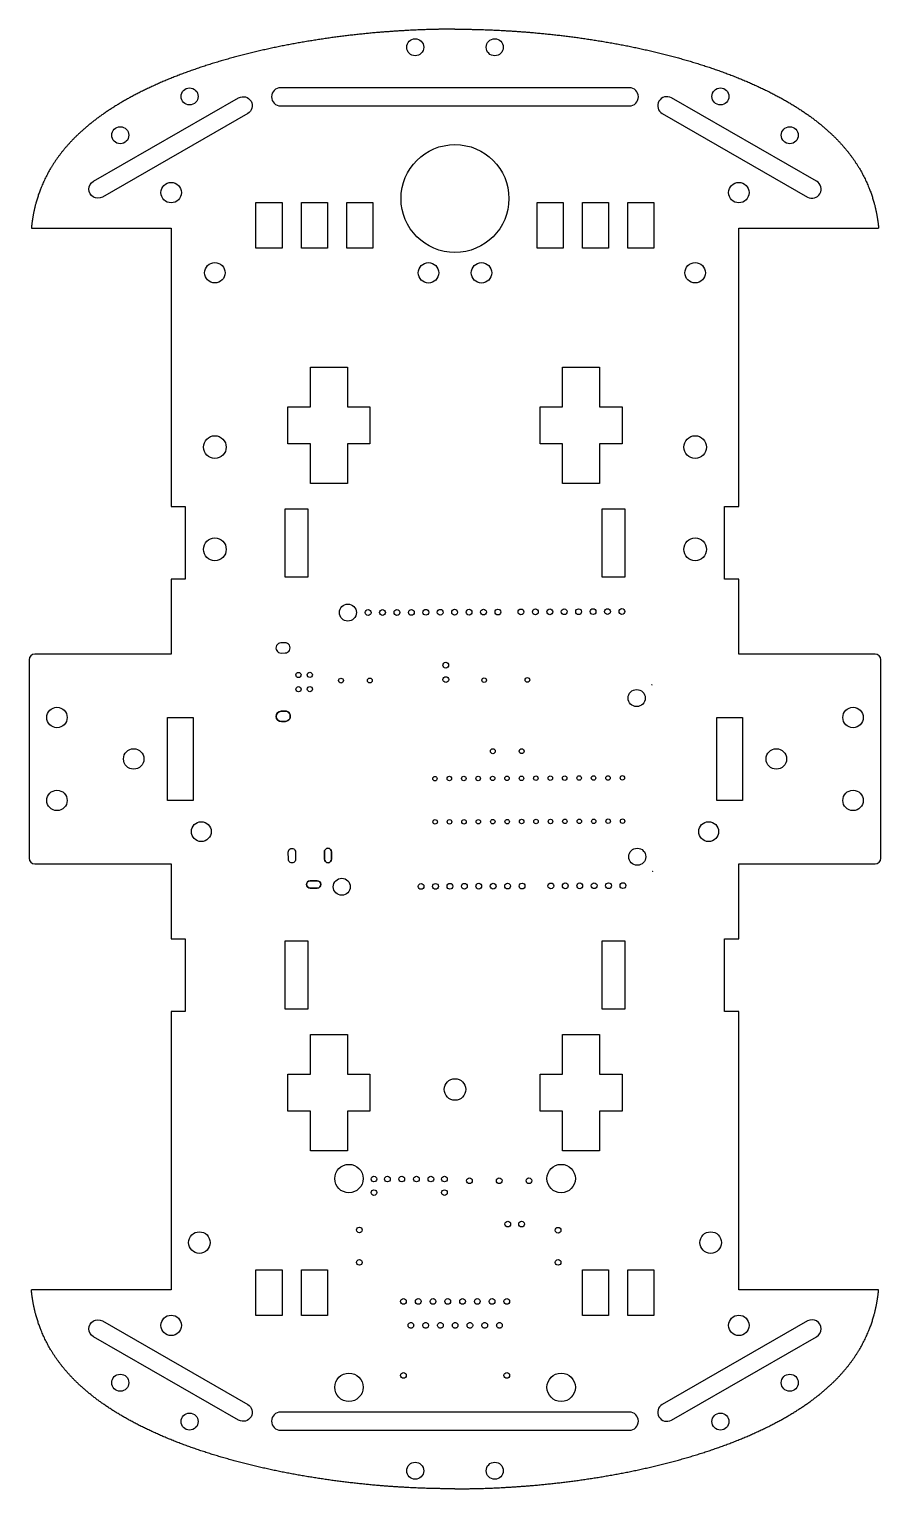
# Model space of a CAD drawing. Header units: millimetres. Extents: x -11 to 299, y 55 to 312.
# Drawn here: x 148.7 to 298.7, y 55.5 to 312.5 of the extents above; entities that cross this region are included whole.
import ezdxf

# ---------------------------------------------------------------- set-up
doc = ezdxf.new("R2010")
doc.units = ezdxf.units.MM
doc.header["$MEASUREMENT"] = 0

msp = doc.modelspace()

# ---------------------------------------------------------------- linework, layer by layer
for p, q in [((149.09, 277.44, 0), (173.7, 277.44, 0)), ((173.7, 277.44, 0), (173.7, 228.42, 0)), ((273.7, 228.42, 0), (273.7, 277.44, 0)), ((273.7, 277.44, 0), (298.32, 277.44, 0)), ((173.7, 228.42, 0), (176.2, 228.42, 0)), ((176.2, 228.42, 0), (176.2, 215.65, 0)), ((271.2, 215.65, 0), (271.2, 228.42, 0)), ((271.2, 228.42, 0), (273.7, 228.42, 0)), ((173.7, 215.65, 0), (173.7, 202.44, 0)), ((176.2, 215.65, 0), (173.7, 215.65, 0)), ((273.7, 215.65, 0), (271.2, 215.65, 0)), ((273.7, 202.44, 0), (273.7, 215.65, 0)), ((148.7, 201.44, 0), (148.7, 166.51, 0)), ((173.7, 202.44, 0), (149.7, 202.44, 0)), ((297.7, 202.44, 0), (273.7, 202.44, 0)), ((298.7, 166.51, 0), (298.7, 201.44, 0)), ((149.7, 165.51, 0), (173.7, 165.51, 0)), ((173.7, 165.51, 0), (173.7, 152.3, 0)), ((273.7, 165.51, 0), (297.7, 165.51, 0)), ((273.7, 152.3, 0), (273.7, 165.51, 0)), ((173.7, 152.3, 0), (176.2, 152.3, 0)), ((176.2, 152.3, 0), (176.2, 139.53, 0)), ((271.2, 139.53, 0), (271.2, 152.3, 0)), ((271.2, 152.3, 0), (273.7, 152.3, 0)), ((173.7, 139.53, 0), (173.7, 90.51, 0)), ((176.2, 139.53, 0), (173.7, 139.53, 0)), ((273.7, 139.53, 0), (271.2, 139.53, 0)), ((273.7, 90.51, 0), (273.7, 139.53, 0)), ((173.7, 90.51, 0), (149.09, 90.51, 0)), ((298.32, 90.51, 0), (273.7, 90.51, 0))]:
    msp.add_line(p, q)
for points in [[(193, 302.17, 1), (193, 298.97), (254.4, 298.97, 1), (254.4, 302.17)], [(185.6, 300.38, -1), (187.19, 297.61), (161.61, 282.92, -1), (160.01, 285.7)], [(285.8, 282.92, 1), (287.39, 285.7), (261.81, 300.38, 1), (260.21, 297.61)], [(185.6, 67.57), (160.01, 82.25, -1), (161.61, 85.03), (187.19, 70.34, -1)], [(285.8, 85.03), (260.21, 70.34, 1), (261.81, 67.57), (287.39, 82.25, 1)], [(193, 68.99, 1), (193, 65.79), (254.4, 65.79, 1), (254.4, 68.99)]]:
    msp.add_lwpolyline(points, format="xyb", close=True)
for points in [[(188.65, 273.94), (188.65, 281.94), (193.25, 281.94), (193.25, 273.94)], [(201.25, 281.94), (201.25, 273.94), (196.65, 273.94), (196.65, 281.94)], [(204.65, 273.94), (204.65, 281.94), (209.25, 281.94), (209.25, 273.94)], [(242.75, 281.94), (242.75, 273.94), (238.15, 273.94), (238.15, 281.94)], [(246.15, 281.94), (250.75, 281.94), (250.75, 273.94), (246.15, 273.94)], [(258.75, 281.94), (258.75, 273.94), (254.15, 273.94), (254.15, 281.94)], [(204.76, 232.46), (198.26, 232.46), (198.26, 239.46), (194.27, 239.46), (194.27, 245.96), (198.26, 245.96), (198.26, 252.96), (204.76, 252.96), (204.76, 245.96), (208.73, 245.96), (208.73, 239.46), (204.76, 239.46)], [(242.65, 232.46), (242.65, 239.46), (238.68, 239.46), (238.68, 245.96), (242.65, 245.96), (242.65, 252.96), (249.15, 252.96), (249.15, 245.96), (253.13, 245.96), (253.13, 239.46), (249.15, 239.46), (249.15, 232.46)], [(197.81, 228), (197.81, 216), (193.81, 216), (193.81, 228)], [(253.6, 216), (249.6, 216), (249.6, 228), (253.6, 228)], [(173.06, 191.28), (177.56, 191.28), (177.56, 176.68), (173.06, 176.68)], [(269.85, 176.68), (269.85, 191.28), (274.35, 191.28), (274.35, 176.68)], [(193.81, 151.95), (197.81, 151.95), (197.81, 139.95), (193.81, 139.95)], [(249.6, 151.95), (253.6, 151.95), (253.6, 139.95), (249.6, 139.95)], [(198.26, 128.49), (198.26, 135.49), (204.76, 135.49), (204.76, 128.49), (208.73, 128.49), (208.73, 121.99), (204.76, 121.99), (204.76, 114.99), (198.26, 114.99), (198.26, 121.99), (194.27, 121.99), (194.27, 128.49)], [(253.13, 128.49), (253.13, 121.99), (249.15, 121.99), (249.15, 114.99), (242.65, 114.99), (242.65, 121.99), (238.68, 121.99), (238.68, 128.49), (242.65, 128.49), (242.65, 135.49), (249.15, 135.49), (249.15, 128.49)], [(188.65, 94.01), (193.25, 94.01), (193.25, 86.01), (188.65, 86.01)], [(196.65, 86.01), (196.65, 94.01), (201.25, 94.01), (201.25, 86.01)], [(246.15, 86.01), (246.15, 94.01), (250.75, 94.01), (250.75, 86.01)], [(258.75, 86.01), (254.15, 86.01), (254.15, 94.01), (258.75, 94.01)]]:
    msp.add_lwpolyline(points, close=True)
at = {"extrusion": (0, -1e-16, -1)}
for points in [[(-193.74, 204.44), (-193.04, 204.42, -1), (-193.08, 202.63), (-193.78, 202.64, -1)], [(-193.74, 204.44), (-193.04, 204.42, -1), (-193.08, 202.63), (-193.78, 202.64, -1)], [(-193.12, 190.59, 1), (-193.08, 192.38), (-193.78, 192.4, 1), (-193.82, 190.6)], [(-193.78, 192.4), (-193.08, 192.38, -1), (-193.12, 190.59), (-193.82, 190.6, -1)], [(-194.34, 167.59, 1), (-195.61, 167.6), (-195.62, 166.33, 1), (-194.35, 166.32)], [(-194.34, 167.59, 1), (-195.61, 167.6), (-195.62, 166.33, 1), (-194.35, 166.32)], [(-200.69, 167.62, 1), (-201.96, 167.62), (-201.97, 166.35, 1), (-200.7, 166.35)], [(-200.69, 167.62), (-200.7, 166.35, -1), (-201.97, 166.35), (-201.96, 167.62, -1)], [(-199.44, 162.53, 1), (-199.45, 161.26), (-198.18, 161.26, 1), (-198.17, 162.53)], [(-198.18, 161.26), (-199.45, 161.26, -1), (-199.44, 162.53), (-198.17, 162.53, -1)]]:
    msp.add_lwpolyline(points, format="xyb", close=True, dxfattribs=at)
for centre, radius in [((216.7, 309.29, 0), 1.5), ((230.7, 309.29, 0), 1.5), ((176.96, 300.64, 0), 1.5), ((270.45, 300.64, 0), 1.5), ((164.75, 293.8, 0), 1.5), ((282.66, 293.8, 0), 1.5), ((223.7, 282.66, 0), 9.5), ((173.71, 283.7, 0), 1.8), ((273.7, 283.7, 0), 1.8), ((181.41, 269.59, 0), 1.8), ((219.04, 269.58, 0), 1.8), ((228.37, 269.58, 0), 1.8), ((266, 269.59, 0), 1.8), ((181.41, 238.89, 0), 2), ((266, 238.89, 0), 2), ((181.41, 220.89, 0), 2), ((266, 220.89, 0), 2), ((204.84, 209.75, 0), 1.5), ((204.84, 209.75, 0), 1.5), ((208.4, 209.76, 0), 0.51), ((208.4, 209.76, 0), 0.51), ((210.94, 209.77, 0), 0.51), ((210.94, 209.77, 0), 0.51), ((213.48, 209.78, 0), 0.51), ((213.48, 209.78, 0), 0.51), ((216.02, 209.79, 0), 0.51), ((216.02, 209.79, 0), 0.51), ((218.56, 209.8, 0), 0.51), ((218.56, 209.8, 0), 0.51), ((221.1, 209.81, 0), 0.51), ((221.1, 209.81, 0), 0.51), ((223.64, 209.82, 0), 0.51), ((223.64, 209.82, 0), 0.51), ((226.18, 209.83, 0), 0.51), ((226.18, 209.83, 0), 0.51), ((228.72, 209.84, 0), 0.51), ((228.72, 209.84, 0), 0.51), ((231.26, 209.85, 0), 0.51), ((231.26, 209.85, 0), 0.51), ((235.32, 209.87, 0), 0.51), ((235.32, 209.87, 0), 0.51), ((237.86, 209.88, 0), 0.51), ((237.86, 209.88, 0), 0.51), ((240.4, 209.89, 0), 0.51), ((240.4, 209.89, 0), 0.51), ((242.94, 209.9, 0), 0.51), ((242.94, 209.9, 0), 0.51), ((245.48, 209.91, 0), 0.51), ((245.48, 209.91, 0), 0.51), ((248.02, 209.92, 0), 0.51), ((248.02, 209.92, 0), 0.51), ((250.56, 209.93, 0), 0.51), ((250.56, 209.93, 0), 0.51), ((253.1, 209.94, 0), 0.51), ((253.1, 209.94, 0), 0.51), ((222.08, 200.5, 0), 0.508), ((222.08, 200.5, 0), 0.508), ((196.13, 198.77, 0), 0.457), ((196.13, 198.77, 0), 0.457), ((198.13, 198.78, 0), 0.457), ((198.13, 198.78, 0), 0.457), ((203.62, 197.78, 0), 0.432), ((203.62, 197.78, 0), 0.432), ((208.7, 197.8, 0), 0.432), ((208.7, 197.8, 0), 0.432), ((222.09, 197.96, 0), 0.508), ((222.09, 197.96, 0), 0.508), ((228.84, 197.85, 0), 0.4), ((228.84, 197.85, 0), 0.4), ((236.46, 197.9, 0), 0.4), ((236.46, 197.9, 0), 0.4), ((196.14, 196.27, 0), 0.457), ((196.14, 196.27, 0), 0.457), ((198.14, 196.28, 0), 0.457), ((198.14, 196.28, 0), 0.457), ((255.7, 194.71, 0), 1.5), ((255.7, 194.71, 0), 1.5), ((153.6, 191.28, 0), 1.8), ((293.81, 191.28, 0), 1.8), ((167.11, 183.98, 0), 1.8), ((230.37, 185.34, 0), 0.432), ((230.37, 185.34, 0), 0.432), ((235.45, 185.36, 0), 0.432), ((235.45, 185.36, 0), 0.432), ((280.3, 183.98, 0), 1.8), ((220.17, 180.52, 0), 0.394), ((220.17, 180.52, 0), 0.394), ((222.71, 180.53, 0), 0.394), ((222.71, 180.53, 0), 0.394), ((225.25, 180.54, 0), 0.394), ((225.25, 180.54, 0), 0.394), ((227.79, 180.55, 0), 0.394), ((227.79, 180.55, 0), 0.394), ((230.33, 180.56, 0), 0.394), ((230.33, 180.56, 0), 0.394), ((232.87, 180.57, 0), 0.394), ((232.87, 180.57, 0), 0.394), ((235.41, 180.58, 0), 0.394), ((235.41, 180.58, 0), 0.394), ((237.95, 180.59, 0), 0.394), ((237.95, 180.59, 0), 0.394), ((240.49, 180.6, 0), 0.394), ((240.49, 180.6, 0), 0.394), ((243.03, 180.61, 0), 0.394), ((243.03, 180.61, 0), 0.394), ((245.57, 180.62, 0), 0.394), ((245.57, 180.62, 0), 0.394), ((248.11, 180.63, 0), 0.394), ((248.11, 180.63, 0), 0.394), ((250.65, 180.64, 0), 0.394), ((250.65, 180.64, 0), 0.394), ((253.19, 180.65, 0), 0.394), ((253.19, 180.65, 0), 0.394), ((153.6, 176.68, 0), 1.8), ((293.81, 176.68, 0), 1.8), ((179.02, 171.19, 0), 1.75), ((220.2, 172.9, 0), 0.394), ((220.2, 172.9, 0), 0.394), ((222.74, 172.91, 0), 0.394), ((222.74, 172.91, 0), 0.394), ((225.28, 172.92, 0), 0.394), ((225.28, 172.92, 0), 0.394), ((227.82, 172.93, 0), 0.394), ((227.82, 172.93, 0), 0.394), ((230.36, 172.94, 0), 0.394), ((230.36, 172.94, 0), 0.394), ((232.9, 172.95, 0), 0.394), ((232.9, 172.95, 0), 0.394), ((235.44, 172.96, 0), 0.394), ((235.44, 172.96, 0), 0.394), ((237.98, 172.97, 0), 0.394), ((237.98, 172.97, 0), 0.394), ((240.52, 172.98, 0), 0.394), ((240.52, 172.98, 0), 0.394), ((243.06, 172.99, 0), 0.394), ((243.06, 172.99, 0), 0.394), ((245.6, 173, 0), 0.394), ((245.6, 173, 0), 0.394), ((248.14, 173.01, 0), 0.394), ((248.14, 173.01, 0), 0.394), ((250.68, 173.02, 0), 0.394), ((250.68, 173.02, 0), 0.394), ((253.22, 173.03, 0), 0.394), ((253.22, 173.03, 0), 0.394), ((268.38, 171.19, 0), 1.75), ((255.81, 166.77, 0), 1.5), ((255.81, 166.77, 0), 1.5), ((203.76, 161.48, 0), 1.5), ((203.76, 161.48, 0), 1.5), ((217.73, 161.54, 0), 0.51), ((217.73, 161.54, 0), 0.51), ((220.27, 161.55, 0), 0.51), ((220.27, 161.55, 0), 0.51), ((222.81, 161.56, 0), 0.51), ((222.81, 161.56, 0), 0.51), ((225.35, 161.57, 0), 0.51), ((225.35, 161.57, 0), 0.51), ((227.89, 161.58, 0), 0.51), ((227.89, 161.58, 0), 0.51), ((230.43, 161.59, 0), 0.51), ((230.43, 161.59, 0), 0.51), ((232.97, 161.6, 0), 0.51), ((232.97, 161.6, 0), 0.51), ((235.51, 161.61, 0), 0.51), ((235.51, 161.61, 0), 0.51), ((240.59, 161.63, 0), 0.51), ((240.59, 161.63, 0), 0.51), ((243.13, 161.64, 0), 0.51), ((243.13, 161.64, 0), 0.51), ((245.67, 161.65, 0), 0.51), ((245.67, 161.65, 0), 0.51), ((248.21, 161.66, 0), 0.51), ((248.21, 161.66, 0), 0.51), ((250.75, 161.67, 0), 0.51), ((250.75, 161.67, 0), 0.51), ((253.29, 161.68, 0), 0.51), ((253.29, 161.68, 0), 0.51), ((223.7, 125.79, 0), 1.9), ((205.02, 110.1, 0), 2.5), ((209.43, 110.02, 0), 0.5), ((211.8, 110.02, 0), 0.5), ((214.32, 110.02, 0), 0.5), ((216.92, 110.02, 0), 0.5), ((219.45, 110.02, 0), 0.5), ((221.85, 110.02, 0), 0.5), ((242.4, 110.1, 0), 2.5), ((209.43, 107.62, 0), 0.5), ((221.85, 107.62, 0), 0.5), ((226.25, 109.72, 0), 0.5), ((231.49, 109.72, 0), 0.5), ((236.73, 109.72, 0), 0.5), ((178.68, 98.83, 0), 1.9), ((206.86, 101.05, 0), 0.5), ((233, 102.09, 0), 0.5), ((235.43, 102.09, 0), 0.5), ((241.86, 101, 0), 0.5), ((268.73, 98.83, 0), 1.9), ((206.86, 95.35, 0), 0.5), ((241.86, 95.35, 0), 0.5), ((214.63, 88.47, 0), 0.5), ((217.23, 88.47, 0), 0.5), ((219.83, 88.47, 0), 0.5), ((222.43, 88.47, 0), 0.5), ((225.03, 88.47, 0), 0.5), ((227.63, 88.47, 0), 0.5), ((230.23, 88.47, 0), 0.5), ((232.83, 88.47, 0), 0.5), ((173.71, 84.25, 0), 1.8), ((273.7, 84.25, 0), 1.8), ((164.75, 74.16, 0), 1.5), ((205.02, 73.35, 0), 2.5), ((214.63, 75.44, 0), 0.5), ((232.83, 75.44, 0), 0.5), ((242.4, 73.35, 0), 2.5), ((282.66, 74.16, 0), 1.5), ((176.96, 67.31, 0), 1.5), ((270.45, 67.31, 0), 1.5), ((216.7, 58.66, 0), 1.5), ((230.7, 58.66, 0), 1.5)]:
    msp.add_circle(centre, radius)
for centre, start, end in [((149.7, 201.44, 0), 90, 180), ((297.7, 201.44, 0), 0, 90), ((149.7, 166.51, 0), 180, 270), ((297.7, 166.51, 0), -90, 0)]:
    msp.add_arc(centre, 1, start, end)
for centre, radius, start, end in [((-258.23, 197, 0), 0.131, 135.5959, 179.2588), ((-258.36, 164.24, 0), 0.126, 179.8706, 225.4612)]:
    msp.add_arc(centre, radius, start, end, dxfattribs=at)
for points in [[(223.7, 312.48, 0), (222.45, 312.48, 0), (219.93, 312.45, 0), (216.1, 312.33, 0), (210.9, 312.02, 0), (204.28, 311.35, 0), (197.6, 310.39, 0), (190.93, 309.12, 0), (184.35, 307.51, 0), (177.97, 305.56, 0), (171.95, 303.25, 0), (166.41, 300.59, 0), (161.49, 297.57, 0), (157.31, 294.21, 0), (153.94, 290.52, 0), (151.42, 286.49, 0), (150.08, 283.02, 0), (149.44, 280.28, 0), (149.18, 278.4, 0), (149.09, 277.44, 0)], [(223.7, 312.48, 0), (224.96, 312.48, 0), (227.48, 312.45, 0), (231.31, 312.33, 0), (236.51, 312.02, 0), (243.12, 311.35, 0), (249.8, 310.39, 0), (256.48, 309.12, 0), (263.06, 307.51, 0), (269.43, 305.56, 0), (275.46, 303.25, 0), (281, 300.59, 0), (285.92, 297.57, 0), (290.1, 294.21, 0), (293.46, 290.52, 0), (295.99, 286.49, 0), (297.33, 283.02, 0), (297.97, 280.28, 0), (298.23, 278.4, 0), (298.32, 277.44, 0)], [(223.7, 55.48, 0), (222.45, 55.48, 0), (219.93, 55.5, 0), (216.1, 55.62, 0), (210.9, 55.93, 0), (204.28, 56.6, 0), (197.6, 57.56, 0), (190.93, 58.83, 0), (184.35, 60.44, 0), (177.97, 62.39, 0), (171.95, 64.7, 0), (166.41, 67.36, 0), (161.49, 70.38, 0), (157.31, 73.74, 0), (153.94, 77.43, 0), (151.42, 81.46, 0), (150.08, 84.93, 0), (149.44, 87.67, 0), (149.18, 89.55, 0), (149.09, 90.51, 0)], [(223.7, 55.48, 0), (224.96, 55.48, 0), (227.48, 55.5, 0), (231.31, 55.62, 0), (236.51, 55.93, 0), (243.12, 56.6, 0), (249.8, 57.56, 0), (256.48, 58.83, 0), (263.06, 60.44, 0), (269.43, 62.39, 0), (275.46, 64.7, 0), (281, 67.36, 0), (285.92, 70.38, 0), (290.1, 73.74, 0), (293.46, 77.43, 0), (295.99, 81.46, 0), (297.33, 84.93, 0), (297.97, 87.67, 0), (298.23, 89.55, 0), (298.32, 90.51, 0)]]:
    msp.add_open_spline(points, degree=5)
for points, knots in [([(215.93, 83.75, 0), (215.87, 83.75, 0), (215.81, 83.76, 0), (215.74, 83.79, 0), (215.68, 83.81, 0), (215.63, 83.85, 0), (215.58, 83.89, 0), (215.53, 83.94, 0), (215.5, 84, 0), (215.47, 84.06, 0), (215.45, 84.12, 0), (215.43, 84.18, 0), (215.43, 84.25, 0), (215.43, 84.31, 0), (215.45, 84.38, 0), (215.47, 84.44, 0), (215.5, 84.5, 0), (215.53, 84.56, 0), (215.58, 84.6, 0), (215.63, 84.65, 0), (215.68, 84.68, 0), (215.74, 84.71, 0), (215.81, 84.74, 0), (215.87, 84.75, 0), (215.93, 84.75, 0)], [0.5, 0.5, 0.5, 0.5, 0.5625, 0.5625, 0.5625, 0.625, 0.625, 0.625, 0.6875, 0.6875, 0.6875, 0.75, 0.75, 0.75, 0.8125, 0.8125, 0.8125, 0.875, 0.875, 0.875, 0.9375, 0.9375, 0.9375, 1, 1, 1, 1]), ([(215.93, 84.75, 0), (216, 84.75, 0), (216.06, 84.74, 0), (216.13, 84.71, 0), (216.19, 84.68, 0), (216.24, 84.65, 0), (216.29, 84.6, 0), (216.33, 84.56, 0), (216.37, 84.5, 0), (216.4, 84.44, 0), (216.42, 84.38, 0), (216.43, 84.31, 0), (216.43, 84.25, 0), (216.43, 84.18, 0), (216.42, 84.12, 0), (216.4, 84.06, 0), (216.37, 84, 0), (216.33, 83.94, 0), (216.29, 83.89, 0), (216.24, 83.85, 0), (216.19, 83.81, 0), (216.13, 83.79, 0), (216.06, 83.76, 0), (216, 83.75, 0), (215.93, 83.75, 0)], [0, 0, 0, 0, 0.0625, 0.0625, 0.0625, 0.125, 0.125, 0.125, 0.1875, 0.1875, 0.1875, 0.25, 0.25, 0.25, 0.3125, 0.3125, 0.3125, 0.375, 0.375, 0.375, 0.4375, 0.4375, 0.4375, 0.5, 0.5, 0.5, 0.5]), ([(218.53, 83.75, 0), (218.47, 83.75, 0), (218.41, 83.76, 0), (218.34, 83.79, 0), (218.28, 83.81, 0), (218.23, 83.85, 0), (218.18, 83.89, 0), (218.13, 83.94, 0), (218.1, 84, 0), (218.07, 84.06, 0), (218.05, 84.12, 0), (218.03, 84.18, 0), (218.03, 84.25, 0), (218.03, 84.31, 0), (218.05, 84.38, 0), (218.07, 84.44, 0), (218.1, 84.5, 0), (218.13, 84.56, 0), (218.18, 84.6, 0), (218.23, 84.65, 0), (218.28, 84.68, 0), (218.34, 84.71, 0), (218.41, 84.74, 0), (218.47, 84.75, 0), (218.53, 84.75, 0)], [0.5, 0.5, 0.5, 0.5, 0.5625, 0.5625, 0.5625, 0.625, 0.625, 0.625, 0.6875, 0.6875, 0.6875, 0.75, 0.75, 0.75, 0.8125, 0.8125, 0.8125, 0.875, 0.875, 0.875, 0.9375, 0.9375, 0.9375, 1, 1, 1, 1]), ([(218.53, 84.75, 0), (218.6, 84.75, 0), (218.66, 84.74, 0), (218.73, 84.71, 0), (218.79, 84.68, 0), (218.84, 84.65, 0), (218.89, 84.6, 0), (218.93, 84.56, 0), (218.97, 84.5, 0), (219, 84.44, 0), (219.02, 84.38, 0), (219.03, 84.31, 0), (219.03, 84.25, 0), (219.03, 84.18, 0), (219.02, 84.12, 0), (219, 84.06, 0), (218.97, 84, 0), (218.93, 83.94, 0), (218.89, 83.89, 0), (218.84, 83.85, 0), (218.79, 83.81, 0), (218.73, 83.79, 0), (218.66, 83.76, 0), (218.6, 83.75, 0), (218.53, 83.75, 0)], [0, 0, 0, 0, 0.0625, 0.0625, 0.0625, 0.125, 0.125, 0.125, 0.1875, 0.1875, 0.1875, 0.25, 0.25, 0.25, 0.3125, 0.3125, 0.3125, 0.375, 0.375, 0.375, 0.4375, 0.4375, 0.4375, 0.5, 0.5, 0.5, 0.5]), ([(221.13, 83.75, 0), (221.07, 83.75, 0), (221.01, 83.76, 0), (220.94, 83.79, 0), (220.88, 83.81, 0), (220.83, 83.85, 0), (220.78, 83.89, 0), (220.73, 83.94, 0), (220.7, 84, 0), (220.67, 84.06, 0), (220.65, 84.12, 0), (220.63, 84.18, 0), (220.63, 84.25, 0), (220.63, 84.31, 0), (220.65, 84.38, 0), (220.67, 84.44, 0), (220.7, 84.5, 0), (220.73, 84.56, 0), (220.78, 84.6, 0), (220.83, 84.65, 0), (220.88, 84.68, 0), (220.94, 84.71, 0), (221.01, 84.74, 0), (221.07, 84.75, 0), (221.13, 84.75, 0)], [0.5, 0.5, 0.5, 0.5, 0.5625, 0.5625, 0.5625, 0.625, 0.625, 0.625, 0.6875, 0.6875, 0.6875, 0.75, 0.75, 0.75, 0.8125, 0.8125, 0.8125, 0.875, 0.875, 0.875, 0.9375, 0.9375, 0.9375, 1, 1, 1, 1]), ([(221.13, 84.75, 0), (221.2, 84.75, 0), (221.26, 84.74, 0), (221.33, 84.71, 0), (221.39, 84.68, 0), (221.44, 84.65, 0), (221.49, 84.6, 0), (221.53, 84.56, 0), (221.57, 84.5, 0), (221.6, 84.44, 0), (221.62, 84.38, 0), (221.63, 84.31, 0), (221.63, 84.25, 0), (221.63, 84.18, 0), (221.62, 84.12, 0), (221.6, 84.06, 0), (221.57, 84, 0), (221.53, 83.94, 0), (221.49, 83.89, 0), (221.44, 83.85, 0), (221.39, 83.81, 0), (221.33, 83.79, 0), (221.26, 83.76, 0), (221.2, 83.75, 0), (221.13, 83.75, 0)], [0, 0, 0, 0, 0.0625, 0.0625, 0.0625, 0.125, 0.125, 0.125, 0.1875, 0.1875, 0.1875, 0.25, 0.25, 0.25, 0.3125, 0.3125, 0.3125, 0.375, 0.375, 0.375, 0.4375, 0.4375, 0.4375, 0.5, 0.5, 0.5, 0.5]), ([(223.73, 83.75, 0), (223.67, 83.75, 0), (223.61, 83.76, 0), (223.54, 83.79, 0), (223.48, 83.81, 0), (223.43, 83.85, 0), (223.38, 83.89, 0), (223.33, 83.94, 0), (223.3, 84, 0), (223.27, 84.06, 0), (223.25, 84.12, 0), (223.23, 84.18, 0), (223.23, 84.25, 0), (223.23, 84.31, 0), (223.25, 84.38, 0), (223.27, 84.44, 0), (223.3, 84.5, 0), (223.33, 84.56, 0), (223.38, 84.6, 0), (223.43, 84.65, 0), (223.48, 84.68, 0), (223.54, 84.71, 0), (223.61, 84.74, 0), (223.67, 84.75, 0), (223.73, 84.75, 0)], [0.5, 0.5, 0.5, 0.5, 0.5625, 0.5625, 0.5625, 0.625, 0.625, 0.625, 0.6875, 0.6875, 0.6875, 0.75, 0.75, 0.75, 0.8125, 0.8125, 0.8125, 0.875, 0.875, 0.875, 0.9375, 0.9375, 0.9375, 1, 1, 1, 1]), ([(223.73, 84.75, 0), (223.8, 84.75, 0), (223.86, 84.74, 0), (223.93, 84.71, 0), (223.99, 84.68, 0), (224.04, 84.65, 0), (224.09, 84.6, 0), (224.13, 84.56, 0), (224.17, 84.5, 0), (224.2, 84.44, 0), (224.22, 84.38, 0), (224.23, 84.31, 0), (224.23, 84.25, 0), (224.23, 84.18, 0), (224.22, 84.12, 0), (224.2, 84.06, 0), (224.17, 84, 0), (224.13, 83.94, 0), (224.09, 83.89, 0), (224.04, 83.85, 0), (223.99, 83.81, 0), (223.93, 83.79, 0), (223.86, 83.76, 0), (223.8, 83.75, 0), (223.73, 83.75, 0)], [0, 0, 0, 0, 0.0625, 0.0625, 0.0625, 0.125, 0.125, 0.125, 0.1875, 0.1875, 0.1875, 0.25, 0.25, 0.25, 0.3125, 0.3125, 0.3125, 0.375, 0.375, 0.375, 0.4375, 0.4375, 0.4375, 0.5, 0.5, 0.5, 0.5]), ([(226.33, 83.75, 0), (226.27, 83.75, 0), (226.21, 83.76, 0), (226.14, 83.79, 0), (226.08, 83.81, 0), (226.03, 83.85, 0), (225.98, 83.89, 0), (225.93, 83.94, 0), (225.9, 84, 0), (225.87, 84.06, 0), (225.85, 84.12, 0), (225.83, 84.18, 0), (225.83, 84.25, 0), (225.83, 84.31, 0), (225.85, 84.38, 0), (225.87, 84.44, 0), (225.9, 84.5, 0), (225.93, 84.56, 0), (225.98, 84.6, 0), (226.03, 84.65, 0), (226.08, 84.68, 0), (226.14, 84.71, 0), (226.21, 84.74, 0), (226.27, 84.75, 0), (226.33, 84.75, 0)], [0.5, 0.5, 0.5, 0.5, 0.5625, 0.5625, 0.5625, 0.625, 0.625, 0.625, 0.6875, 0.6875, 0.6875, 0.75, 0.75, 0.75, 0.8125, 0.8125, 0.8125, 0.875, 0.875, 0.875, 0.9375, 0.9375, 0.9375, 1, 1, 1, 1]), ([(226.33, 84.75, 0), (226.4, 84.75, 0), (226.46, 84.74, 0), (226.53, 84.71, 0), (226.59, 84.68, 0), (226.64, 84.65, 0), (226.69, 84.6, 0), (226.73, 84.56, 0), (226.77, 84.5, 0), (226.8, 84.44, 0), (226.82, 84.38, 0), (226.83, 84.31, 0), (226.83, 84.25, 0), (226.83, 84.18, 0), (226.82, 84.12, 0), (226.8, 84.06, 0), (226.77, 84, 0), (226.73, 83.94, 0), (226.69, 83.89, 0), (226.64, 83.85, 0), (226.59, 83.81, 0), (226.53, 83.79, 0), (226.46, 83.76, 0), (226.4, 83.75, 0), (226.33, 83.75, 0)], [0, 0, 0, 0, 0.0625, 0.0625, 0.0625, 0.125, 0.125, 0.125, 0.1875, 0.1875, 0.1875, 0.25, 0.25, 0.25, 0.3125, 0.3125, 0.3125, 0.375, 0.375, 0.375, 0.4375, 0.4375, 0.4375, 0.5, 0.5, 0.5, 0.5]), ([(228.93, 83.75, 0), (228.87, 83.75, 0), (228.81, 83.76, 0), (228.74, 83.79, 0), (228.68, 83.81, 0), (228.63, 83.85, 0), (228.58, 83.89, 0), (228.53, 83.94, 0), (228.5, 84, 0), (228.47, 84.06, 0), (228.45, 84.12, 0), (228.43, 84.18, 0), (228.43, 84.25, 0), (228.43, 84.31, 0), (228.45, 84.38, 0), (228.47, 84.44, 0), (228.5, 84.5, 0), (228.53, 84.56, 0), (228.58, 84.6, 0), (228.63, 84.65, 0), (228.68, 84.68, 0), (228.74, 84.71, 0), (228.81, 84.74, 0), (228.87, 84.75, 0), (228.93, 84.75, 0)], [0.5, 0.5, 0.5, 0.5, 0.5625, 0.5625, 0.5625, 0.625, 0.625, 0.625, 0.6875, 0.6875, 0.6875, 0.75, 0.75, 0.75, 0.8125, 0.8125, 0.8125, 0.875, 0.875, 0.875, 0.9375, 0.9375, 0.9375, 1, 1, 1, 1]), ([(228.93, 84.75, 0), (229, 84.75, 0), (229.06, 84.74, 0), (229.13, 84.71, 0), (229.19, 84.68, 0), (229.24, 84.65, 0), (229.29, 84.6, 0), (229.33, 84.56, 0), (229.37, 84.5, 0), (229.4, 84.44, 0), (229.42, 84.38, 0), (229.43, 84.31, 0), (229.43, 84.25, 0), (229.43, 84.18, 0), (229.42, 84.12, 0), (229.4, 84.06, 0), (229.37, 84, 0), (229.33, 83.94, 0), (229.29, 83.89, 0), (229.24, 83.85, 0), (229.19, 83.81, 0), (229.13, 83.79, 0), (229.06, 83.76, 0), (229, 83.75, 0), (228.93, 83.75, 0)], [0, 0, 0, 0, 0.0625, 0.0625, 0.0625, 0.125, 0.125, 0.125, 0.1875, 0.1875, 0.1875, 0.25, 0.25, 0.25, 0.3125, 0.3125, 0.3125, 0.375, 0.375, 0.375, 0.4375, 0.4375, 0.4375, 0.5, 0.5, 0.5, 0.5]), ([(231.53, 83.75, 0), (231.47, 83.75, 0), (231.41, 83.76, 0), (231.34, 83.79, 0), (231.28, 83.81, 0), (231.23, 83.85, 0), (231.18, 83.89, 0), (231.13, 83.94, 0), (231.1, 84, 0), (231.07, 84.06, 0), (231.05, 84.12, 0), (231.03, 84.18, 0), (231.03, 84.25, 0), (231.03, 84.31, 0), (231.05, 84.38, 0), (231.07, 84.44, 0), (231.1, 84.5, 0), (231.13, 84.56, 0), (231.18, 84.6, 0), (231.23, 84.65, 0), (231.28, 84.68, 0), (231.34, 84.71, 0), (231.41, 84.74, 0), (231.47, 84.75, 0), (231.53, 84.75, 0)], [0.5, 0.5, 0.5, 0.5, 0.5625, 0.5625, 0.5625, 0.625, 0.625, 0.625, 0.6875, 0.6875, 0.6875, 0.75, 0.75, 0.75, 0.8125, 0.8125, 0.8125, 0.875, 0.875, 0.875, 0.9375, 0.9375, 0.9375, 1, 1, 1, 1]), ([(231.53, 84.75, 0), (231.6, 84.75, 0), (231.66, 84.74, 0), (231.73, 84.71, 0), (231.79, 84.68, 0), (231.84, 84.65, 0), (231.89, 84.6, 0), (231.93, 84.56, 0), (231.97, 84.5, 0), (232, 84.44, 0), (232.02, 84.38, 0), (232.03, 84.31, 0), (232.03, 84.25, 0), (232.03, 84.18, 0), (232.02, 84.12, 0), (232, 84.06, 0), (231.97, 84, 0), (231.93, 83.94, 0), (231.89, 83.89, 0), (231.84, 83.85, 0), (231.79, 83.81, 0), (231.73, 83.79, 0), (231.66, 83.76, 0), (231.6, 83.75, 0), (231.53, 83.75, 0)], [0, 0, 0, 0, 0.0625, 0.0625, 0.0625, 0.125, 0.125, 0.125, 0.1875, 0.1875, 0.1875, 0.25, 0.25, 0.25, 0.3125, 0.3125, 0.3125, 0.375, 0.375, 0.375, 0.4375, 0.4375, 0.4375, 0.5, 0.5, 0.5, 0.5])]:
    msp.add_open_spline(points, degree=3, knots=knots)

doc.saveas('drawing.dxf')
